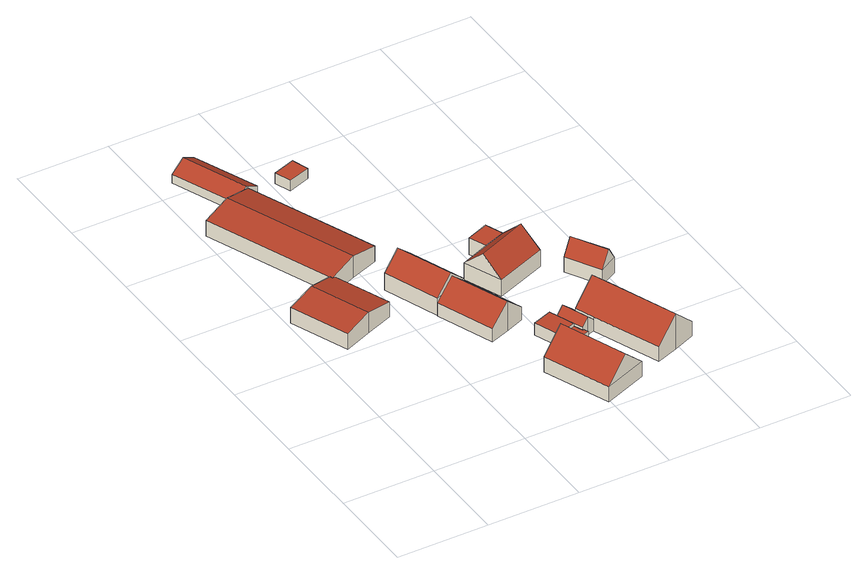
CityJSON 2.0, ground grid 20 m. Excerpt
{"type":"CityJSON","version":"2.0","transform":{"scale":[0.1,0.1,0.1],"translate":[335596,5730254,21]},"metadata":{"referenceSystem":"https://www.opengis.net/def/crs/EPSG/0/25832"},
"CityObjects":{
"building1":{"type":"Building","attributes":{"Geometrietyp2DReferenz":"3000","Gemeindeschluessel":"05170012","function":"51009_1610","roofType":"3100","measuredHeight":4.87},"geometry":[{"type":"Solid","lod":"2","boundaries":[[[[0,1,2,3]],[[4,5,1,0]],[[6,7,5,4]],[[8,9,7,6]],[[10,11,9,8]],[[12,13,11,10]],[[14,15,13,12]],[[3,2,15,14]],[[4,0,3,6]],[[14,12,10,8,6,3]],[[1,5,7,9,11,13,15,2]]]],"semantics":{"surfaces":[{"type":"WallSurface"},{"type":"RoofSurface"},{"type":"GroundSurface"}],"values":[[0,0,0,0,0,0,0,0,1,1,2]]}}]},
"building2":{"type":"Building","attributes":{"Geometrietyp2DReferenz":"3000","Gemeindeschluessel":"05170012","function":"31001_2720","roofType":"3100","measuredHeight":5.12},"address":[{"country":"Germany","locality":"Hamminkeln","thoroughfareNumber":"1","thoroughfareName":"Vierwinden"}],"geometry":[{"type":"Solid","lod":"2","boundaries":[[[[16,17,18,19]],[[20,21,17,16]],[[22,23,21,20]],[[24,25,23,22]],[[26,27,25,24]],[[28,11,27,26]],[[19,18,11,28]],[[19,28,26,16]],[[24,22,20,16,26]],[[17,21,23,25,27,11,18]]]],"semantics":{"surfaces":[{"type":"WallSurface"},{"type":"RoofSurface"},{"type":"GroundSurface"}],"values":[[0,0,0,0,0,0,0,1,1,2]]}}]},
"building3":{"type":"Building","attributes":{"Geometrietyp2DReferenz":"3000","Gemeindeschluessel":"05170012","function":"31001_2720","roofType":"3100","measuredHeight":4.01},"address":[{"country":"Germany","locality":"Hamminkeln","thoroughfareNumber":"1","thoroughfareName":"Vierwinden"}],"geometry":[{"type":"Solid","lod":"2","boundaries":[[[[29,30,31,32]],[[33,34,30,29]],[[35,36,34,33]],[[37,38,36,35]],[[39,40,38,37]],[[41,42,40,39]],[[32,31,42,41]],[[33,29,32,35]],[[41,39,37,35,32]],[[30,34,36,38,40,42,31]]]],"semantics":{"surfaces":[{"type":"WallSurface"},{"type":"RoofSurface"},{"type":"GroundSurface"}],"values":[[0,0,0,0,0,0,0,1,1,2]]}}]},
"building4":{"type":"Building","attributes":{"Geometrietyp2DReferenz":"3000","Gemeindeschluessel":"05170012","function":"31001_2720","roofType":"3100","measuredHeight":7.6},"address":[{"country":"Germany","locality":"Hamminkeln","thoroughfareNumber":"1","thoroughfareName":"Vierwinden"}],"geometry":[{"type":"Solid","lod":"2","boundaries":[[[[43,44,45,46]],[[47,48,44,43]],[[49,50,48,47]],[[46,45,50,49]],[[43,51,47]],[[49,52,46]],[[46,52,51,43]],[[47,51,52,49]],[[44,48,50,45]]]],"semantics":{"surfaces":[{"type":"WallSurface"},{"type":"RoofSurface"},{"type":"GroundSurface"}],"values":[[0,0,0,0,0,0,1,1,2]]}}]},
"building5":{"type":"Building","attributes":{"Geometrietyp2DReferenz":"3000","Gemeindeschluessel":"05170012","function":"31001_2720","roofType":"3100","measuredHeight":6.88},"address":[{"country":"Germany","locality":"Hamminkeln","thoroughfareNumber":"1","thoroughfareName":"Vierwinden"}],"geometry":[{"type":"Solid","lod":"2","boundaries":[[[[53,54,55,56]],[[57,58,54,53]],[[59,48,58,57]],[[60,61,48,59]],[[62,44,61,60]],[[63,64,44,62]],[[65,66,64,63]],[[56,55,66,65]],[[59,57,53,56,60]],[[65,63,62,60,56]],[[54,58,48,61,44,64,66,55]]]],"semantics":{"surfaces":[{"type":"WallSurface"},{"type":"RoofSurface"},{"type":"GroundSurface"}],"values":[[0,0,0,0,0,0,0,0,1,1,2]]}}]},
"building6":{"type":"Building","attributes":{"Geometrietyp2DReferenz":"3000","Gemeindeschluessel":"05170012","function":"31001_1010","roofType":"3100","measuredHeight":8.34},"address":[{"country":"Germany","locality":"Hamminkeln","thoroughfareNumber":"1","thoroughfareName":"Vierwinden"}],"geometry":[{"type":"Solid","lod":"2","boundaries":[[[[67,68,69,70]],[[71,72,68,67]],[[73,74,72,71]],[[70,69,74,73]],[[67,75,71]],[[73,76,70]],[[70,76,75,67]],[[71,75,76,73]],[[68,72,74,69]]]],"semantics":{"surfaces":[{"type":"WallSurface"},{"type":"RoofSurface"},{"type":"GroundSurface"}],"values":[[0,0,0,0,0,0,1,1,2]]}}]},
"building7":{"type":"Building","attributes":{"Geometrietyp2DReferenz":"3000","Gemeindeschluessel":"05170012","function":"31001_2723","roofType":"1000","measuredHeight":2.78},"address":[{"country":"Germany","locality":"Hamminkeln","thoroughfareNumber":"1","thoroughfareName":"Vierwinden"}],"geometry":[{"type":"Solid","lod":"2","boundaries":[[[[77,78,79,80]],[[81,82,78,77]],[[83,84,82,81]],[[85,86,84,83]],[[80,79,86,85]],[[83,81,77,80,85]],[[78,82,84,86,79]]]],"semantics":{"surfaces":[{"type":"WallSurface"},{"type":"RoofSurface"},{"type":"GroundSurface"}],"values":[[0,0,0,0,0,1,2]]}}]},
"building8":{"type":"Building","attributes":{"Geometrietyp2DReferenz":"3000","Gemeindeschluessel":"05170012","function":"51009_1610","roofType":"1000","measuredHeight":2.14},"geometry":[{"type":"Solid","lod":"2","boundaries":[[[[87,88,89,90]],[[91,92,88,87]],[[93,94,92,91]],[[95,96,94,93]],[[97,98,96,95]],[[99,100,98,97]],[[101,102,100,99]],[[90,89,102,101]],[[99,97,95,93,91,87,90,101]],[[88,92,94,96,98,100,102,89]]]],"semantics":{"surfaces":[{"type":"WallSurface"},{"type":"RoofSurface"},{"type":"GroundSurface"}],"values":[[0,0,0,0,0,0,0,0,1,2]]}}]},
"building9":{"type":"Building","attributes":{"Geometrietyp2DReferenz":"3000","Gemeindeschluessel":"05170012","function":"31001_1313","roofType":"1000","measuredHeight":2.39},"address":[{"country":"Germany","locality":"Hamminkeln","thoroughfareNumber":"3","thoroughfareName":"Vierwinden"}],"geometry":[{"type":"Solid","lod":"2","boundaries":[[[[103,104,105,106]],[[107,108,104,103]],[[109,110,108,107]],[[106,105,110,109]],[[107,103,106,109]],[[104,108,110,105]]]],"semantics":{"surfaces":[{"type":"WallSurface"},{"type":"RoofSurface"},{"type":"GroundSurface"}],"values":[[0,0,0,0,1,2]]}}]},
"building10":{"type":"Building","attributes":{"Geometrietyp2DReferenz":"3000","Gemeindeschluessel":"05170012","function":"31001_2723","roofType":"3100","measuredHeight":4.19},"address":[{"country":"Germany","locality":"Hamminkeln","thoroughfareNumber":"3","thoroughfareName":"Vierwinden"}],"geometry":[{"type":"Solid","lod":"2","boundaries":[[[[111,112,113,114]],[[115,88,112,111]],[[80,89,88,115]],[[85,116,89,80]],[[117,118,116,85]],[[119,120,118,117]],[[121,122,120,119]],[[123,124,122,121]],[[114,113,124,123]],[[85,80,115,111,117]],[[114,123,121,119,117,111]],[[112,88,89,116,118,120,122,124,113]]]],"semantics":{"surfaces":[{"type":"WallSurface"},{"type":"RoofSurface"},{"type":"GroundSurface"}],"values":[[0,0,0,0,0,0,0,0,0,1,1,2]]}}]},
"building11":{"type":"Building","attributes":{"Gemeindeschluessel":"05170012","Geometrietyp2DReferenz":"3000","function":"31001_2720"},"address":[{"country":"Germany","locality":"Hamminkeln","thoroughfareNumber":"3","thoroughfareName":"Vierwinden"}],"children":["building11-1","building11-2"]},
"building11-1":{"type":"BuildingPart","attributes":{"roofType":"3100","measuredHeight":8},"parents":["building11"],"geometry":[{"type":"MultiSurface","lod":"2","boundaries":[[[125,126,127,128]],[[129,130,126,125]],[[128,127,131,132]],[[125,133,129]],[[132,134,128]],[[128,134,133,125]],[[129,133,134,132]],[[126,130,131,127]],[[129,135,136,130]],[[131,136,135,132]]],"semantics":{"surfaces":[{"type":"WallSurface"},{"type":"RoofSurface"},{"type":"GroundSurface"},{"type":"ClosureSurface"}],"values":[0,0,0,0,0,1,1,2,0,3]}}]},
"building11-2":{"type":"BuildingPart","attributes":{"roofType":"1000","measuredHeight":3.87},"parents":["building11"],"geometry":[{"type":"Solid","lod":"2","boundaries":[[[[132,131,137,138]],[[139,140,136,135]],[[138,137,140,139]],[[135,132,138,139]],[[131,136,140,137]],[[135,136,131,132]]]],"semantics":{"surfaces":[{"type":"WallSurface"},{"type":"RoofSurface"},{"type":"GroundSurface"},{"type":"ClosureSurface"}],"values":[[0,0,0,1,2,3]]}}]},
"building12":{"type":"Building","attributes":{"Geometrietyp2DReferenz":"3000","Gemeindeschluessel":"05170012","function":"31001_1010","roofType":"3100","measuredHeight":8.22},"address":[{"country":"Germany","locality":"Hamminkeln","thoroughfareNumber":"3","thoroughfareName":"Vierwinden"}],"geometry":[{"type":"Solid","lod":"2","boundaries":[[[[141,142,143,144]],[[145,146,142,141]],[[147,148,146,145]],[[149,150,148,147]],[[151,152,150,149]],[[153,154,152,151]],[[155,156,154,153]],[[144,143,156,155]],[[145,141,144,155,153,147]],[[151,149,147,153]],[[142,146,148,150,152,154,156,143]]]],"semantics":{"surfaces":[{"type":"WallSurface"},{"type":"RoofSurface"},{"type":"GroundSurface"}],"values":[[0,0,0,0,0,0,0,0,1,1,2]]}}]},
"building13":{"type":"Building","attributes":{"Geometrietyp2DReferenz":"3000","Gemeindeschluessel":"05170012","function":"31001_2720","roofType":"3100","measuredHeight":7.01},"address":[{"country":"Germany","locality":"Hamminkeln","thoroughfareNumber":"3","thoroughfareName":"Vierwinden"}],"geometry":[{"type":"Solid","lod":"2","boundaries":[[[[157,158,159,160]],[[161,162,158,157]],[[163,164,162,161]],[[160,159,164,163]],[[157,165,161]],[[163,166,160]],[[160,166,165,157]],[[161,165,166,163]],[[158,162,164,159]]]],"semantics":{"surfaces":[{"type":"WallSurface"},{"type":"RoofSurface"},{"type":"GroundSurface"}],"values":[[0,0,0,0,0,0,1,1,2]]}}]}
},
"vertices":[
[56,410,42],[56,410,6],[116,434,6],[116,434,55],[6,538,42],[6,538,6],[66,561,55],[66,561,6],[119,582,44],[119,582,6],[121,576,44],[121,576,6],[128,579,42],[128,579,6],[176,457,42],[176,457,6],
[71,881,57],[71,881,6],[10,857,6],[10,857,42],[95,890,51],[95,890,6],[132,905,42],[132,905,6],[243,624,42],[243,624,6],[182,600,57],[182,600,6],[121,576,42],
[95,890,30],[95,890,9],[127,903,9],[127,903,49],[39,1030,30],[39,1030,9],[71,1043,49],[71,1043,9],[102,1055,30],[102,1055,9],[159,915,30],[159,915,9],[132,905,46],[132,905,9],
[330,440,50],[330,440,10],[284,559,10],[284,559,50],[254,411,50],[254,411,10],[209,531,50],[209,531,10],[292,425,86],[246,545,86],
[300,285,40],[300,285,10],[342,301,10],[342,301,79],[253,410,40],[253,410,10],[254,411,41],[294,426,79],[294,426,10],[330,440,45],[335,442,40],[335,442,10],[383,317,40],[383,317,10],
[487,46,45],[487,46,9],[430,191,9],[430,191,45],[392,9,45],[392,9,9],[335,154,45],[335,154,9],[439,27,93],[383,173,93],
[400,207,39],[400,207,11],[442,223,11],[442,223,39],[379,262,39],[379,262,11],[421,278,39],[421,278,11],[428,261,39],[428,261,11],
[450,203,33],[450,203,12],[442,223,12],[442,223,33],[453,204,33],[453,204,12],[457,194,33],[457,194,12],[433,185,33],[433,185,12],[430,191,33],[430,191,12],[424,189,33],[424,189,12],[415,213,33],[415,213,12],
[267,911,33],[267,911,9],[255,947,9],[255,947,33],[219,894,33],[219,894,9],[206,930,33],[206,930,9],
[465,209,54],[465,209,12],[481,215,12],[481,215,39],[450,203,39],[428,261,12],[443,267,54],[443,267,12],[469,277,30],[469,277,12],[475,260,30],[475,260,12],[465,256,39],[465,256,12],
[389,401,48],[389,401,9],[501,445,9],[501,445,48],[356,484,48],[356,484,9],[468,528,9],[468,528,48],[373,443,89],[484,487,89],[420,510,48],[420,510,9],
[453,566,9],[453,566,48],[405,548,48],[405,548,9],
[465,256,45],[465,256,11],[481,215,11],[481,215,45],[475,260,55],[475,260,11],[513,275,93],[513,275,11],[561,293,45],[561,293,11],[633,106,45],[633,106,11],[586,87,93],[586,87,11],[538,69,45],[538,69,11],
[616,364,38],[616,364,2],[575,437,2],[575,437,38],[577,342,38],[577,342,2],[535,415,38],[535,415,2],[597,353,72],[555,426,72]
]}
